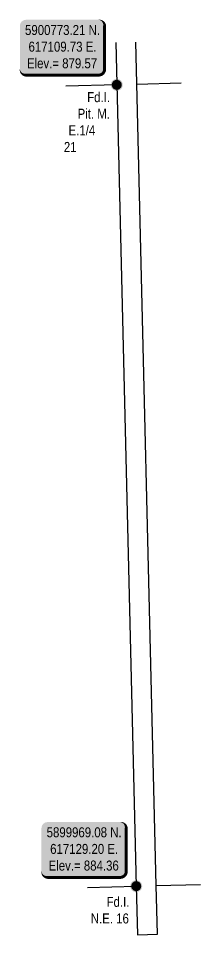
# Model space of a CAD drawing. Extents: x 617011 to 621249, y 5895868 to 5900840.
# Drawn here: x 617011 to 617194, y 5899920 to 5900840 of the extents above; entities that cross this region are included whole.
import ezdxf

# ---------------------------------------------------------------- set-up
doc = ezdxf.new("R2010")
doc.units = 0
doc.header["$LTSCALE"] = 5
doc.linetypes.add('foc-QUARTERLINE', pattern=[33, 25, -3, 2, -3])
for name, color, linetype in [('CG-SIGNATURES', 7, 'Continuous'), ('DETAIL-T', 7, 'Continuous'), ('L-MON', 1, 'Continuous'), ('L-SEC', 7, 'Continuous'), ('L-SECQ', 8, 'foc-QUARTERLINE')]:
    doc.layers.add(name, color=color, linetype=linetype)
doc.styles.add('80', font='ARIALN.TTF', dxfattribs={"height": 10})
doc.styles.add('80L', font='ARIALN.TTF', dxfattribs={"height": 10})

# ---------------------------------------------------------------- blocks, each defined once
blk = doc.blocks.new('fdia')
at = {"color": 255, "const_width": 1}
blk.add_lwpolyline([(-0.5, 0, 1), (0.5, 0, 1)], format="xyb", close=True, dxfattribs=at)
blk = doc.blocks.new('Fdiaa')
blk.add_blockref('fdia', (0, 0))
blk = doc.blocks.new('fdib')
at = {"color": 1, "const_width": 1.6}
blk.add_lwpolyline([(-0.4, 0, 1), (0.4, 0, 1)], format="xyb", close=True, dxfattribs=at)
at = {"color": 1}
blk.add_circle((0, 0), 0.8, dxfattribs=at)
blk = doc.blocks.new('Fdibb')
blk.add_blockref('fdib', (0, 0))
blk = doc.blocks.new('fdicc')
for name in ['Fdibb', 'Fdiaa']:
    blk.add_blockref(name, (0, 0))
blk = doc.blocks.new('FDI')
blk.add_blockref('fdicc', (0, 0))
blk = doc.blocks.new('*U468')
h = blk.add_hatch(color=254)
edge = h.paths.add_edge_path()
edge.add_line((-36.5, -28.5), (36.5, -28.5))
edge.add_arc((36.5, -22.5), 6, 270, 360)
edge.add_line((42.5, -22.5), (42.5, 21))
edge.add_arc((36.5, 21), 6, 0, 90)
edge.add_line((36.5, 27), (-36.5, 27))
edge.add_arc((-36.5, 21), 6, 90, 180)
edge.add_line((-42.5, 21), (-42.5, -22.5))
edge.add_arc((-36.5, -22.5), 6, 180, 270)
at = {"color": 1, "flags": 128}
blk.add_lwpolyline([(-36.5, -28.5, 3, 3, 0), (36.5, -28.5, 3, 3, 0.414214), (42.5, -22.5, 3, 3, 0), (42.5, 21, 3, 0, 0.414214), (36.5, 27, 0, 0, 0), (-36.5, 27, 0, 0, 0.414214), (-42.5, 21, 0, 0, 0), (-42.5, -22.5, 0, 3, 0.414214)], format="xyseb", close=True, dxfattribs=at)
blk.add_lwpolyline([(-15, 8.57, 0, 10, 0), (0, 0, 5, 5, 0)], format="xyseb", dxfattribs=at)
at = {"color": 1, "style": '80'}
blk.add_attdef('ENTER_TEXT_001', (-35.99, -5), '', height=10, dxfattribs=at)

msp = doc.modelspace()

# ---------------------------------------------------------------- linework, layer by layer
at = {"layer": 'CG-SIGNATURES', "flags": 128}
msp.add_lwpolyline([(617130.373, 5899920.391), (617150.479, 5899920.879)], dxfattribs=at)
at = {"layer": 'L-SEC'}
msp.add_line((617149.297, 5899969.58), (617193.772, 5899970.691), dxfattribs=at)
at = {"layer": 'L-SEC', "flags": 128}
for points in [[(617108.719, 5900815.561), (617129.19, 5899969.094), (617130.373, 5899920.391)], [(617150.479, 5899920.879), (617149.297, 5899969.58), (617128.825, 5900816.047)], [(617080.474, 5899967.871), (617129.19, 5899969.094)]]:
    msp.add_lwpolyline(points, dxfattribs=at)
at = {"layer": 'L-SECQ', "flags": 128}
for points in [[(617174.093, 5900774.76), (617129.851, 5900773.656)], [(617109.744, 5900773.17), (617058.539, 5900771.908)]]:
    msp.add_lwpolyline(points, dxfattribs=at)

# ---------------------------------------------------------------- block references
at = {"layer": 'DETAIL-T'}
ref = msp.add_blockref('*U468', (617055.079, 5900811.467), dxfattribs=dict(at, xscale=0.9996152, yscale=0.9996152, zscale=0.9996152))
ref.add_attrib('ENTER_TEXT_001', '5900773.21 N.', (617017.774, 5900823.234), dxfattribs={"layer": '0', "color": 1, "height": 9.99615, "style": '80'})
ref.add_attrib('ENTER_TEXT_002', '617109.73 E.', (617021.296, 5900806.533), dxfattribs={"layer": '0', "color": 1, "height": 9.99615, "style": '80'})
ref.add_attrib('ENTER_TEXT_003', 'Elev.= 879.57', (617019.717, 5900789.832), dxfattribs={"layer": '0', "color": 1, "height": 9.99615, "style": '80'})
ref = msp.add_blockref('*U468', (617076.759, 5900006.369), dxfattribs=dict(at, xscale=0.9996152, yscale=0.9996152, zscale=0.9996152))
ref.add_attrib('ENTER_TEXT_001', '5899969.08 N.', (617039.454, 5900018.136), dxfattribs={"layer": '0', "color": 1, "height": 9.99615, "style": '80'})
ref.add_attrib('ENTER_TEXT_002', '617129.20 E.', (617042.976, 5900001.435), dxfattribs={"layer": '0', "color": 1, "height": 9.99615, "style": '80'})
ref.add_attrib('ENTER_TEXT_003', 'Elev.= 884.36', (617041.397, 5899984.734), dxfattribs={"layer": '0', "color": 1, "height": 9.99615, "style": '80'})
at = {"layer": 'L-MON', "xscale": 4.998207050000007, "yscale": 4.998207050000007, "zscale": 4.998207050000007}
for p in [(617109.727, 5900773.207), (617129.201, 5899969.078)]:
    msp.add_blockref('FDI', p, dxfattribs=at)

# ---------------------------------------------------------------- next in the draw order: texts
at = {"layer": 'L-MON', "char_height": 9.99615, "attachment_point": 1, "style": '80L', "bg_fill": 3, "box_fill_scale": 1.15, "bg_fill_color": 256, "bg_fill_true_color": 256, "bg_fill_transparency": 0}
for s, width, insert in [('\\pi23.354;Fd.I. \\P\\pi13.733;Pit. M.\\P\\pi4.6916;E.1/4 21', 44.32847, (617056.712, 5900765.866)), ('\\pi16.785;Fd.I. \\P\\pi0.96621;N.E. 16', 37.75968, (617082.713, 5899958.331))]:
    msp.add_mtext_dynamic_manual_height_columns(s, width=width, gutter_width=50, heights=[0], dxfattribs=dict(at, insert=insert))

doc.saveas('drawing.dxf')
